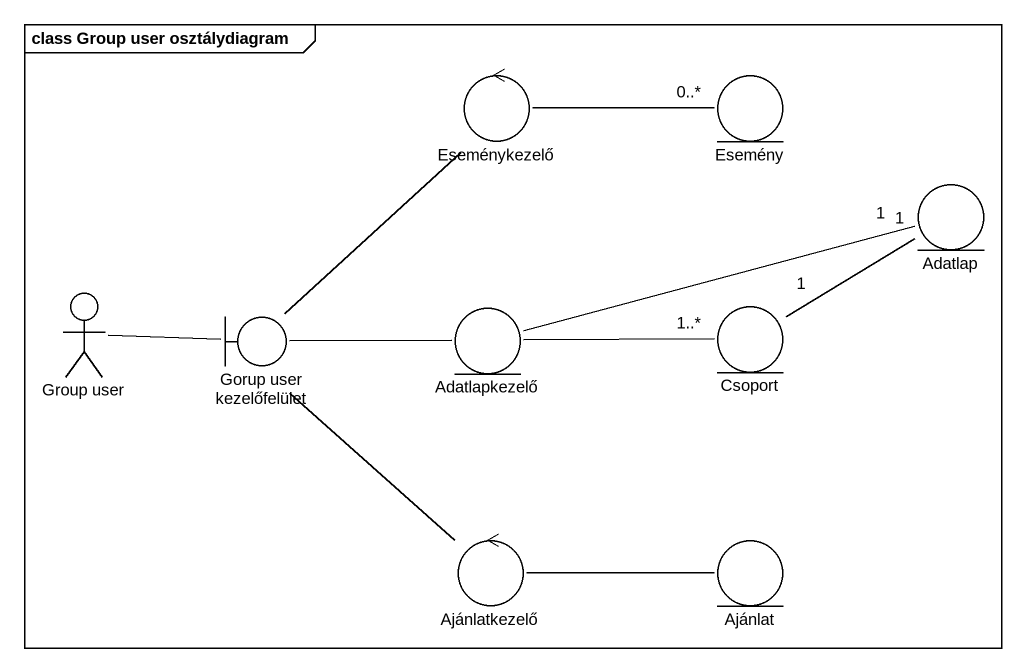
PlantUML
@startuml
mainframe class Group user osztálydiagram
control Eseménykezelő
entity Esemény
entity Adatlap
actor "Group user" as Group_user
boundary "Gorup user kezelőfelület" as Gorup_user_kezelőfelület
entity Adatlapkezelő
entity Csoport
control Ajánlatkezelő
entity Ajánlat
Eseménykezelő -right- "0..*" Esemény
Group_user -right- Gorup_user_kezelőfelület
Gorup_user_kezelőfelület -up- Eseménykezelő
Gorup_user_kezelőfelület -right- Adatlapkezelő
Gorup_user_kezelőfelület -- Ajánlatkezelő
Adatlapkezelő -right- "1" Adatlap
Adatlapkezelő -right- "1..*" Csoport
Csoport "1" -up- "1" Adatlap
Ajánlatkezelő -right- Ajánlat
@enduml
